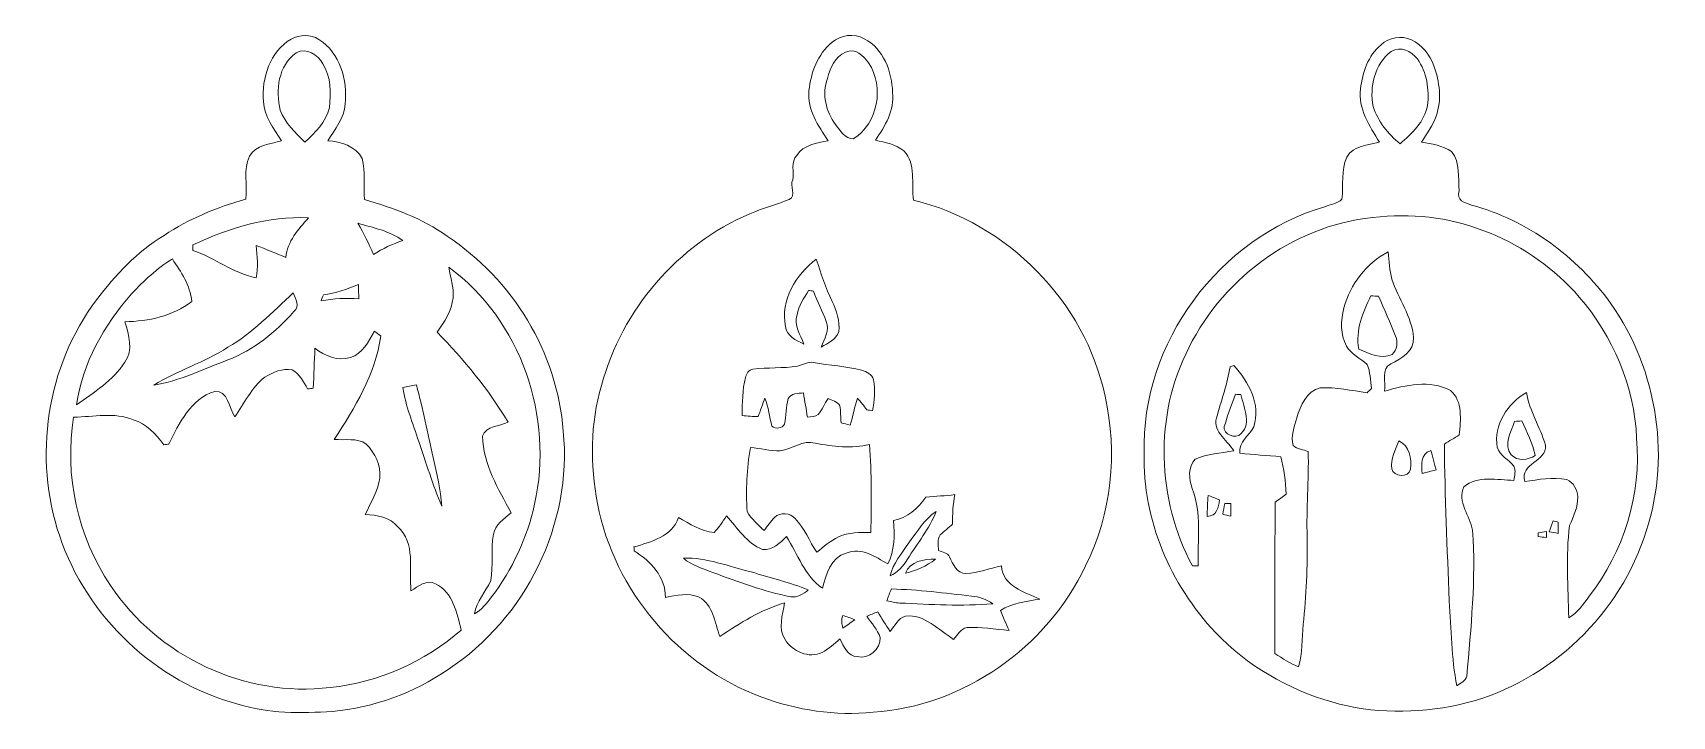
# Model space of a CAD drawing. Header units: centimetres. Extents: x -16.2 to 16.2, y -6.7 to 6.7.
import ezdxf

# ---------------------------------------------------------------- set-up
doc = ezdxf.new("R2010")
doc.units = ezdxf.units.CM
doc.header["$MEASUREMENT"] = 0
doc.layers.add('Layer 1', color=7, linetype='Continuous')

msp = doc.modelspace()

# ---------------------------------------------------------------- linework, layer by layer
at = {"layer": 'Layer 1', "color": 253, "lineweight": 9}
for points, knots in [([(-11.08439, 6.62045), (-10.91576, 6.70159), (-10.69774, 6.72134), (-10.53652, 6.61304), (-10.53652, 6.61304), (-10.11284, 6.35269), (-9.97032, 5.80518), (-10.01512, 5.33634), (-10.01512, 5.33634), (-10.03805, 5.06117), (-10.21973, 4.84033), (-10.35767, 4.61173), (-10.35767, 4.61173), (-10.10014, 4.59762), (-9.80486, 4.50696), (-9.68174, 4.25896), (-9.68174, 4.25896), (-9.61754, 3.9979), (-9.6514, 3.72132), (-9.63412, 3.45427), (-9.63412, 3.45427), (-9.06509, 3.27823), (-8.48971, 3.0835), (-8.00358, 2.72825), (-8.00358, 2.72825), (-6.70818, 1.88088), (-5.82482, 0.42885), (-5.70911, -1.1202), (-5.70911, -1.1202), (-5.5232, -2.95147), (-6.45206, -4.82331), (-7.98488, -5.82661), (-7.98488, -5.82661), (-8.65834, -6.28981), (-9.45103, -6.57802), (-10.26559, -6.65281), (-10.26559, -6.65281), (-10.88965, -6.69374), (-11.53171, -6.69903), (-12.13461, -6.50994), (-12.13461, -6.50994), (-13.76021, -6.07955), (-15.12228, -4.78415), (-15.65568, -3.19312), (-15.65568, -3.19312), (-16.18661, -1.64196), (-15.91497, 0.15897), (-14.92896, 1.47166), (-14.92896, 1.47166), (-14.55678, 1.96343), (-14.12392, 2.42204), (-13.59299, 2.74448), (-13.59299, 2.74448), (-13.10051, 3.07186), (-12.54947, 3.29905), (-11.9815, 3.45921), (-11.9815, 3.45921), (-11.94728, 3.73649), (-12.02877, 4.04447), (-11.90812, 4.30588), (-11.90812, 4.30588), (-11.78148, 4.52954), (-11.4989, 4.5433), (-11.27665, 4.61138), (-11.27665, 4.61138), (-11.42164, 4.85409), (-11.62202, 5.08834), (-11.62802, 5.38643), (-11.62802, 5.38643), (-11.67035, 5.84822), (-11.50278, 6.37492), (-11.08439, 6.62045), (-11.08439, 6.62045), (-11.08439, 6.62045), (-11.08439, 6.62045), (-11.08439, 6.62045)], [0, 0, 0, 0, 0.05, 0.05, 0.05, 0.05, 0.1, 0.1, 0.1, 0.1, 0.15, 0.15, 0.15, 0.15, 0.2, 0.2, 0.2, 0.2, 0.25, 0.25, 0.25, 0.25, 0.3, 0.3, 0.3, 0.3, 0.35, 0.35, 0.35, 0.35, 0.4, 0.4, 0.4, 0.4, 0.45, 0.45, 0.45, 0.45, 0.5, 0.5, 0.5, 0.5, 0.55, 0.55, 0.55, 0.55, 0.6, 0.6, 0.6, 0.6, 0.65, 0.65, 0.65, 0.65, 0.7, 0.7, 0.7, 0.7, 0.75, 0.75, 0.75, 0.75, 0.8, 0.8, 0.8, 0.8, 0.85, 0.85, 0.85, 0.85, 0.9, 0.9, 0.9, 0.9, 1, 1, 1, 1]), ([(-0.39945, 6.55589), (-0.22695, 6.69841), (0.03834, 6.74357), (0.2359, 6.62609), (0.2359, 6.62609), (0.62219, 6.43101), (0.78235, 5.97381), (0.79752, 5.566), (0.79752, 5.566), (0.83703, 5.21534), (0.64794, 4.8989), (0.45674, 4.62161), (0.45674, 4.62161), (0.65041, 4.58034), (0.86349, 4.5433), (1.01942, 4.41065), (1.01942, 4.41065), (1.26848, 4.15136), (1.16159, 3.76224), (1.20886, 3.44086), (1.20886, 3.44086), (3.05883, 2.99001), (4.60152, 1.4392), (4.99311, -0.43052), (4.99311, -0.43052), (5.24993, -1.54741), (5.1187, -2.75286), (4.60964, -3.7812), (4.60964, -3.7812), (3.84517, -5.3881), (2.19699, -6.55827), (0.41088, -6.66834), (0.41088, -6.66834), (-0.33207, -6.74842), (-1.08808, -6.63129), (-1.78622, -6.37165), (-1.78622, -6.37165), (-3.4277, -5.76875), (-4.70652, -4.27262), (-5.02896, -2.55177), (-5.02896, -2.55177), (-5.17854, -1.7813), (-5.17854, -0.97309), (-4.9524, -0.21744), (-4.9524, -0.21744), (-4.55306, 1.27587), (-3.4464, 2.56492), (-2.02294, 3.17064), (-2.02294, 3.17064), (-1.76859, 3.27929), (-1.50012, 3.35055), (-1.24436, 3.45568), (-1.24436, 3.45568), (-1.09549, 3.51107), (-1.23907, 3.73755), (-1.17592, 3.83845), (-1.17592, 3.83845), (-1.1484, 3.99755), (-1.21649, 4.19193), (-1.09619, 4.32422), (-1.09619, 4.32422), (-0.96108, 4.53518), (-0.69861, 4.56234), (-0.4753, 4.61314), (-0.4753, 4.61314), (-0.67568, 4.90771), (-0.88699, 5.22521), (-0.8556, 5.60163), (-0.8556, 5.60163), (-0.81785, 5.95546), (-0.68309, 6.32553), (-0.39945, 6.55589), (-0.39945, 6.55589), (-0.39945, 6.55589), (-0.39945, 6.55589), (-0.39945, 6.55589)], [0, 0, 0, 0, 0.05, 0.05, 0.05, 0.05, 0.1, 0.1, 0.1, 0.1, 0.15, 0.15, 0.15, 0.15, 0.2, 0.2, 0.2, 0.2, 0.25, 0.25, 0.25, 0.25, 0.3, 0.3, 0.3, 0.3, 0.35, 0.35, 0.35, 0.35, 0.4, 0.4, 0.4, 0.4, 0.45, 0.45, 0.45, 0.45, 0.5, 0.5, 0.5, 0.5, 0.55, 0.55, 0.55, 0.55, 0.6, 0.6, 0.6, 0.6, 0.65, 0.65, 0.65, 0.65, 0.7, 0.7, 0.7, 0.7, 0.75, 0.75, 0.75, 0.75, 0.8, 0.8, 0.8, 0.8, 0.85, 0.85, 0.85, 0.85, 0.9, 0.9, 0.9, 0.9, 1, 1, 1, 1]), ([(10.44493, 6.50721), (10.60368, 6.64903), (10.84886, 6.69665), (11.04501, 6.60669), (11.04501, 6.60669), (11.25385, 6.50333), (11.41049, 6.31212), (11.4888, 6.09411), (11.4888, 6.09411), (11.60134, 5.77908), (11.65038, 5.4203), (11.53184, 5.09927), (11.53184, 5.09927), (11.46975, 4.91054), (11.34522, 4.75249), (11.24398, 4.58422), (11.24398, 4.58422), (11.44929, 4.55529), (11.66166, 4.51648), (11.83664, 4.39724), (11.83664, 4.39724), (12.01973, 4.18099), (11.9587, 3.88466), (11.99081, 3.62572), (11.99081, 3.62572), (11.91531, 3.4331), (12.10828, 3.38618), (12.23211, 3.3435), (12.23211, 3.3435), (13.33736, 3.0447), (14.31067, 2.32714), (14.97989, 1.40463), (14.97989, 1.40463), (15.9144, 0.07713), (16.19627, -1.70793), (15.63394, -3.24004), (15.63394, -3.24004), (15.07479, -4.85964), (13.65063, -6.15681), (11.97211, -6.52475), (11.97211, -6.52475), (11.15155, -6.69374), (10.2823, -6.70961), (9.4748, -6.46514), (9.4748, -6.46514), (8.60555, -6.22348), (7.80051, -5.74688), (7.17468, -5.09671), (7.17468, -5.09671), (6.28533, -4.15127), (5.73006, -2.8668), (5.76781, -1.5587), (5.76781, -1.5587), (5.69513, 0.61688), (7.25476, 2.70815), (9.33651, 3.31069), (9.33651, 3.31069), (9.44622, 3.35831), (9.58627, 3.36678), (9.67165, 3.46027), (9.67165, 3.46027), (9.70551, 3.73614), (9.65189, 4.0293), (9.76866, 4.29), (9.76866, 4.29), (9.89919, 4.51543), (10.18494, 4.53024), (10.41283, 4.58492), (10.41283, 4.58492), (10.21845, 4.90454), (9.98491, 5.2425), (10.04136, 5.63832), (10.04136, 5.63832), (10.07699, 5.95793), (10.18988, 6.29519), (10.44493, 6.50721), (10.44493, 6.50721), (10.44493, 6.50721), (10.44493, 6.50721), (10.44493, 6.50721)], [0, 0, 0, 0, 0.04761905, 0.04761905, 0.04761905, 0.04761905, 0.0952381, 0.0952381, 0.0952381, 0.0952381, 0.14285714, 0.14285714, 0.14285714, 0.14285714, 0.19047619, 0.19047619, 0.19047619, 0.19047619, 0.23809524, 0.23809524, 0.23809524, 0.23809524, 0.28571429, 0.28571429, 0.28571429, 0.28571429, 0.33333333, 0.33333333, 0.33333333, 0.33333333, 0.38095238, 0.38095238, 0.38095238, 0.38095238, 0.42857143, 0.42857143, 0.42857143, 0.42857143, 0.47619048, 0.47619048, 0.47619048, 0.47619048, 0.52380952, 0.52380952, 0.52380952, 0.52380952, 0.57142857, 0.57142857, 0.57142857, 0.57142857, 0.61904762, 0.61904762, 0.61904762, 0.61904762, 0.66666667, 0.66666667, 0.66666667, 0.66666667, 0.71428571, 0.71428571, 0.71428571, 0.71428571, 0.76190476, 0.76190476, 0.76190476, 0.76190476, 0.80952381, 0.80952381, 0.80952381, 0.80952381, 0.85714286, 0.85714286, 0.85714286, 0.85714286, 0.9047619, 0.9047619, 0.9047619, 0.9047619, 1, 1, 1, 1]), ([(10.64602, 6.37562), (10.31793, 6.12868), (10.2114, 5.6743), (10.29112, 5.28624), (10.29112, 5.28624), (10.38461, 4.9945), (10.58252, 4.74367), (10.81958, 4.55317), (10.81958, 4.55317), (11.05771, 4.75143), (11.30395, 4.99168), (11.36251, 5.30741), (11.36251, 5.30741), (11.40061, 5.6235), (11.35087, 5.9657), (11.16354, 6.22993), (11.16354, 6.22993), (11.04148, 6.37739), (10.83123, 6.49169), (10.64602, 6.37562), (10.64602, 6.37562), (10.64602, 6.37562), (10.64602, 6.37562), (10.64602, 6.37562)], [0, 0, 0, 0, 0.14285714, 0.14285714, 0.14285714, 0.14285714, 0.28571429, 0.28571429, 0.28571429, 0.28571429, 0.42857143, 0.42857143, 0.42857143, 0.42857143, 0.57142857, 0.57142857, 0.57142857, 0.57142857, 0.71428571, 0.71428571, 0.71428571, 0.71428571, 1, 1, 1, 1]), ([(-10.9842, 6.34528), (-11.33768, 6.10222), (-11.39483, 5.6041), (-11.29958, 5.21675), (-11.29958, 5.21675), (-11.20222, 4.96522), (-11.00184, 4.77225), (-10.8131, 4.58633), (-10.8131, 4.58633), (-10.60249, 4.76943), (-10.40388, 4.98603), (-10.32627, 5.2612), (-10.32627, 5.2612), (-10.29664, 5.5533), (-10.2917, 5.87433), (-10.4575, 6.13009), (-10.4575, 6.13009), (-10.55628, 6.31177), (-10.775, 6.46488), (-10.9842, 6.34528), (-10.9842, 6.34528), (-10.9842, 6.34528), (-10.9842, 6.34528), (-10.9842, 6.34528)], [0, 0, 0, 0, 0.14285714, 0.14285714, 0.14285714, 0.14285714, 0.28571429, 0.28571429, 0.28571429, 0.28571429, 0.42857143, 0.42857143, 0.42857143, 0.42857143, 0.57142857, 0.57142857, 0.57142857, 0.57142857, 0.71428571, 0.71428571, 0.71428571, 0.71428571, 1, 1, 1, 1]), ([(-0.13452, 6.36116), (-0.33878, 6.26908), (-0.4365, 6.04436), (-0.49188, 5.84116), (-0.49188, 5.84116), (-0.59807, 5.53531), (-0.5254, 5.18676), (-0.32784, 4.93347), (-0.32784, 4.93347), (-0.24388, 4.81493), (-0.14157, 4.65654), (0.02035, 4.64878), (0.02035, 4.64878), (0.51107, 4.95816), (0.63807, 5.67218), (0.32303, 6.14808), (0.32303, 6.14808), (0.21896, 6.28919), (0.06268, 6.45359), (-0.13452, 6.36116), (-0.13452, 6.36116), (-0.13452, 6.36116), (-0.13452, 6.36116), (-0.13452, 6.36116)], [0, 0, 0, 0, 0.14285714, 0.14285714, 0.14285714, 0.14285714, 0.28571429, 0.28571429, 0.28571429, 0.28571429, 0.42857143, 0.42857143, 0.42857143, 0.42857143, 0.57142857, 0.57142857, 0.57142857, 0.57142857, 0.71428571, 0.71428571, 0.71428571, 0.71428571, 1, 1, 1, 1]), ([(10.42871, 3.1089), (8.82427, 3.00413), (7.35707, 1.95532), (6.64869, 0.52621), (6.64869, 0.52621), (5.95972, -0.80799), (6.01122, -2.46746), (6.72136, -3.78297), (6.72136, -3.78297), (6.74923, -3.78261), (6.80497, -3.78156), (6.83284, -3.7812), (6.83284, -3.7812), (6.81697, -3.2725), (6.90763, -2.73945), (6.71255, -2.25509), (6.71255, -2.25509), (6.64975, -2.07164), (6.62611, -1.82681), (6.77111, -1.67547), (6.77111, -1.67547), (7.00994, -1.56576), (7.27946, -1.55835), (7.53522, -1.50826), (7.53522, -1.50826), (7.3987, -1.28883), (7.07696, -1.10468), (7.21173, -0.80094), (7.21173, -0.80094), (7.29675, -0.4852), (7.41246, -0.17687), (7.46326, 0.14768), (7.46326, 0.14768), (7.48195, 0.15509), (7.51935, 0.16991), (7.53805, 0.17732), (7.53805, 0.17732), (7.83085, -0.149), (8.07603, -0.58433), (7.93069, -1.03694), (7.93069, -1.03694), (7.83791, -1.21192), (7.63224, -1.3361), (7.65411, -1.55588), (7.65411, -1.55588), (7.92434, -1.58446), (8.19492, -1.60068), (8.46585, -1.62467), (8.46585, -1.62467), (8.52512, -1.86632), (8.56075, -2.11362), (8.57133, -2.36198), (8.57133, -2.36198), (8.49901, -2.41525), (8.42705, -2.46816), (8.35473, -2.52037), (8.35473, -2.52037), (8.34414, -3.51732), (8.35085, -4.51427), (8.34943, -5.51158), (8.34943, -5.51158), (8.49901, -5.61071), (8.65353, -5.70314), (8.81757, -5.77687), (8.81757, -5.77687), (8.89201, -5.50452), (8.88001, -5.21877), (8.90929, -4.94043), (8.90929, -4.94043), (8.96397, -4.36752), (8.99713, -3.79249), (8.98443, -3.21676), (8.98443, -3.21676), (8.96997, -2.65126), (9.01795, -2.08681), (9.00736, -1.52166), (9.00736, -1.52166), (8.90682, -1.48532), (8.79146, -1.47897), (8.71068, -1.40666), (8.71068, -1.40666), (8.64506, -1.22533), (8.74102, -1.0313), (8.77982, -0.85526), (8.77982, -0.85526), (8.85532, -0.61926), (8.96856, -0.32151), (9.24267, -0.26754), (9.24267, -0.26754), (9.55593, -0.24108), (9.8625, -0.32433), (10.17118, -0.36173), (10.17118, -0.36173), (10.19975, -0.33351), (10.22868, -0.30528), (10.25796, -0.27741), (10.25796, -0.27741), (10.23045, -0.12007), (10.23186, 0.04785), (10.174, 0.19601), (10.174, 0.19601), (10.03889, 0.31808), (9.85368, 0.39251), (9.7616, 0.55832), (9.7616, 0.55832), (9.63919, 0.78727), (9.64836, 1.06596), (9.70939, 1.31185), (9.70939, 1.31185), (9.83851, 1.77787), (10.15283, 2.19309), (10.58569, 2.4171), (10.58569, 2.4171), (10.60933, 2.23789), (10.61109, 2.05304), (10.66013, 1.877), (10.66013, 1.877), (10.78607, 1.48965), (11.05065, 1.1471), (11.08699, 0.73118), (11.08699, 0.73118), (11.10675, 0.4479), (10.84745, 0.31243), (10.63685, 0.20801), (10.63685, 0.20801), (10.43365, 0.11558), (10.54583, -0.16029), (10.51514, -0.33209), (10.51514, -0.33209), (10.93141, -0.20968), (11.40943, -0.1042), (11.81442, -0.31657), (11.81442, -0.31657), (12.06665, -0.52647), (12.0148, -0.90747), (11.99045, -1.19605), (11.99045, -1.19605), (11.89168, -1.25496), (11.7936, -1.31529), (11.69694, -1.37737), (11.69694, -1.37737), (11.70223, -2.4089), (11.75339, -3.44007), (11.79219, -4.47088), (11.79219, -4.47088), (11.82994, -5.0318), (11.83629, -5.59801), (11.94212, -6.15187), (11.94212, -6.15187), (12.01409, -6.09648), (12.11534, -6.05415), (12.14038, -5.95784), (12.14038, -5.95784), (12.2187, -5.0004), (12.32312, -4.03944), (12.25151, -3.07776), (12.25151, -3.07776), (12.20388, -2.79731), (11.94142, -2.51085), (12.08147, -2.22157), (12.08147, -2.22157), (12.34676, -1.98768), (12.74716, -2.08575), (13.06925, -2.09351), (13.06925, -2.09351), (13.07983, -2.00179), (13.11546, -1.9016), (13.0689, -1.81447), (13.0689, -1.81447), (12.97118, -1.67865), (12.78703, -1.60844), (12.73834, -1.43841), (12.73834, -1.43841), (12.66779, -0.99214), (12.94542, -0.57304), (13.32043, -0.35538), (13.32043, -0.35538), (13.37228, -0.7265), (13.59171, -1.04047), (13.6912, -1.39537), (13.6912, -1.39537), (13.72541, -1.72768), (13.18249, -1.74497), (13.28233, -2.1168), (13.28233, -2.1168), (13.55679, -2.07764), (13.83478, -2.01802), (14.11206, -2.07658), (14.11206, -2.07658), (14.24858, -2.12879), (14.31949, -2.27766), (14.32972, -2.4163), (14.32972, -2.4163), (14.33643, -2.6188), (14.24858, -2.80542), (14.16674, -2.98498), (14.16674, -2.98498), (14.09442, -3.58894), (14.13852, -4.20171), (14.15369, -4.8092), (14.15369, -4.8092), (14.32443, -4.70442), (14.4405, -4.53791), (14.55797, -4.38057), (14.55797, -4.38057), (15.23601, -3.50004), (15.59549, -2.36868), (15.49318, -1.25708), (15.49318, -1.25708), (15.45261, -0.23402), (15.02434, 0.75235), (14.36147, 1.52422), (14.36147, 1.52422), (13.40156, 2.63865), (11.89908, 3.26659), (10.42871, 3.1089), (10.42871, 3.1089), (10.42871, 3.1089), (10.42871, 3.1089), (10.42871, 3.1089)], [0, 0, 0, 0, 0.01785714, 0.01785714, 0.01785714, 0.01785714, 0.03571429, 0.03571429, 0.03571429, 0.03571429, 0.05357143, 0.05357143, 0.05357143, 0.05357143, 0.07142857, 0.07142857, 0.07142857, 0.07142857, 0.08928571, 0.08928571, 0.08928571, 0.08928571, 0.10714286, 0.10714286, 0.10714286, 0.10714286, 0.125, 0.125, 0.125, 0.125, 0.14285714, 0.14285714, 0.14285714, 0.14285714, 0.16071429, 0.16071429, 0.16071429, 0.16071429, 0.17857143, 0.17857143, 0.17857143, 0.17857143, 0.19642857, 0.19642857, 0.19642857, 0.19642857, 0.21428571, 0.21428571, 0.21428571, 0.21428571, 0.23214286, 0.23214286, 0.23214286, 0.23214286, 0.25, 0.25, 0.25, 0.25, 0.26785714, 0.26785714, 0.26785714, 0.26785714, 0.28571429, 0.28571429, 0.28571429, 0.28571429, 0.30357143, 0.30357143, 0.30357143, 0.30357143, 0.32142857, 0.32142857, 0.32142857, 0.32142857, 0.33928571, 0.33928571, 0.33928571, 0.33928571, 0.35714286, 0.35714286, 0.35714286, 0.35714286, 0.375, 0.375, 0.375, 0.375, 0.39285714, 0.39285714, 0.39285714, 0.39285714, 0.41071429, 0.41071429, 0.41071429, 0.41071429, 0.42857143, 0.42857143, 0.42857143, 0.42857143, 0.44642857, 0.44642857, 0.44642857, 0.44642857, 0.46428571, 0.46428571, 0.46428571, 0.46428571, 0.48214286, 0.48214286, 0.48214286, 0.48214286, 0.5, 0.5, 0.5, 0.5, 0.51785714, 0.51785714, 0.51785714, 0.51785714, 0.53571429, 0.53571429, 0.53571429, 0.53571429, 0.55357143, 0.55357143, 0.55357143, 0.55357143, 0.57142857, 0.57142857, 0.57142857, 0.57142857, 0.58928571, 0.58928571, 0.58928571, 0.58928571, 0.60714286, 0.60714286, 0.60714286, 0.60714286, 0.625, 0.625, 0.625, 0.625, 0.64285714, 0.64285714, 0.64285714, 0.64285714, 0.66071429, 0.66071429, 0.66071429, 0.66071429, 0.67857143, 0.67857143, 0.67857143, 0.67857143, 0.69642857, 0.69642857, 0.69642857, 0.69642857, 0.71428571, 0.71428571, 0.71428571, 0.71428571, 0.73214286, 0.73214286, 0.73214286, 0.73214286, 0.75, 0.75, 0.75, 0.75, 0.76785714, 0.76785714, 0.76785714, 0.76785714, 0.78571429, 0.78571429, 0.78571429, 0.78571429, 0.80357143, 0.80357143, 0.80357143, 0.80357143, 0.82142857, 0.82142857, 0.82142857, 0.82142857, 0.83928571, 0.83928571, 0.83928571, 0.83928571, 0.85714286, 0.85714286, 0.85714286, 0.85714286, 0.875, 0.875, 0.875, 0.875, 0.89285714, 0.89285714, 0.89285714, 0.89285714, 0.91071429, 0.91071429, 0.91071429, 0.91071429, 0.92857143, 0.92857143, 0.92857143, 0.92857143, 0.94642857, 0.94642857, 0.94642857, 0.94642857, 0.96428571, 0.96428571, 0.96428571, 0.96428571, 1, 1, 1, 1]), ([(-13.02467, 2.5561), (-13.02431, 2.51941), (-13.02396, 2.48272), (-13.02361, 2.44603), (-13.02361, 2.44603), (-12.5904, 2.30598), (-12.2288, 1.99871), (-11.7776, 1.90452), (-11.7776, 1.90452), (-11.72256, 2.11583), (-11.75819, 2.33173), (-11.77548, 2.54516), (-11.77548, 2.54516), (-11.57616, 2.47461), (-11.38495, 2.38359), (-11.18669, 2.30951), (-11.18669, 2.30951), (-11.16165, 2.62701), (-10.93869, 2.86196), (-10.74184, 3.0895), (-10.74184, 3.0895), (-11.53982, 3.13077), (-12.3117, 2.89159), (-13.02467, 2.5561), (-13.02467, 2.5561), (-13.02467, 2.5561), (-13.02467, 2.5561), (-13.02467, 2.5561)], [0, 0, 0, 0, 0.125, 0.125, 0.125, 0.125, 0.25, 0.25, 0.25, 0.25, 0.375, 0.375, 0.375, 0.375, 0.5, 0.5, 0.5, 0.5, 0.625, 0.625, 0.625, 0.625, 0.75, 0.75, 0.75, 0.75, 1, 1, 1, 1]), ([(-9.76747, 2.98261), (-9.64611, 2.7854), (-9.54839, 2.57585), (-9.45526, 2.36383), (-9.45526, 2.36383), (-9.27993, 2.48942), (-9.08096, 2.57162), (-8.87741, 2.64006), (-8.87741, 2.64006), (-9.13741, 2.83232), (-9.46302, 2.89618), (-9.76747, 2.98261), (-9.76747, 2.98261), (-9.76747, 2.98261), (-9.76747, 2.98261), (-9.76747, 2.98261)], [0, 0, 0, 0, 0.2, 0.2, 0.2, 0.2, 0.4, 0.4, 0.4, 0.4, 0.6, 0.6, 0.6, 0.6, 1, 1, 1, 1]), ([(-14.2354, 1.58808), (-14.78044, 0.97213), (-15.20307, 0.22177), (-15.32372, -0.60056), (-15.32372, -0.60056), (-14.97905, -0.35714), (-14.60229, -0.12043), (-14.36734, 0.23905), (-14.36734, 0.23905), (-14.19765, 0.47718), (-14.2862, 0.78339), (-14.36769, 1.03845), (-14.36769, 1.03845), (-13.90097, 1.04833), (-13.42119, 1.14746), (-13.04513, 1.44132), (-13.04513, 1.44132), (-13.07758, 1.75706), (-13.2582, 2.0234), (-13.42965, 2.27881), (-13.42965, 2.27881), (-13.73199, 2.09255), (-13.99445, 1.84772), (-14.2354, 1.58808), (-14.2354, 1.58808), (-14.2354, 1.58808), (-14.2354, 1.58808), (-14.2354, 1.58808)], [0, 0, 0, 0, 0.125, 0.125, 0.125, 0.125, 0.25, 0.25, 0.25, 0.25, 0.375, 0.375, 0.375, 0.375, 0.5, 0.5, 0.5, 0.5, 0.625, 0.625, 0.625, 0.625, 0.75, 0.75, 0.75, 0.75, 1, 1, 1, 1]), ([(-1.31774, 0.94531), (-1.3001, 0.7527), (-1.10713, 0.67438), (-0.95755, 0.59959), (-0.95755, 0.59959), (-1.02564, 0.78586), (-1.15546, 0.96719), (-1.08914, 1.1778), (-1.08914, 1.1778), (-1.06762, 1.35736), (-0.9512, 1.50447), (-0.86336, 1.65687), (-0.86336, 1.65687), (-0.83937, 1.65334), (-0.79174, 1.64628), (-0.76811, 1.64311), (-0.76811, 1.64311), (-0.6905, 1.44026), (-0.59207, 1.24659), (-0.5127, 1.04445), (-0.5127, 1.04445), (-0.43826, 0.8737), (-0.55962, 0.69908), (-0.61218, 0.53962), (-0.61218, 0.53962), (-0.47777, 0.613), (-0.31514, 0.68743), (-0.26434, 0.84477), (-0.26434, 0.84477), (-0.23788, 1.05185), (-0.31126, 1.25576), (-0.39663, 1.44061), (-0.39663, 1.44061), (-0.52293, 1.70978), (-0.62135, 1.9906), (-0.7099, 2.27352), (-0.7099, 2.27352), (-1.1103, 1.97119), (-1.43168, 1.46284), (-1.31774, 0.94531), (-1.31774, 0.94531), (-1.31774, 0.94531), (-1.31774, 0.94531), (-1.31774, 0.94531)], [0, 0, 0, 0, 0.08333333, 0.08333333, 0.08333333, 0.08333333, 0.16666667, 0.16666667, 0.16666667, 0.16666667, 0.25, 0.25, 0.25, 0.25, 0.33333333, 0.33333333, 0.33333333, 0.33333333, 0.41666667, 0.41666667, 0.41666667, 0.41666667, 0.5, 0.5, 0.5, 0.5, 0.58333333, 0.58333333, 0.58333333, 0.58333333, 0.66666667, 0.66666667, 0.66666667, 0.66666667, 0.75, 0.75, 0.75, 0.75, 0.83333333, 0.83333333, 0.83333333, 0.83333333, 1, 1, 1, 1]), ([(-7.97077, 2.11407), (-7.93726, 1.91475), (-7.86353, 1.72037), (-7.8854, 1.51399), (-7.8854, 1.51399), (-7.91045, 1.25717), (-8.05403, 1.03774), (-8.19902, 0.83278), (-8.19902, 0.83278), (-7.67514, 0.2888), (-7.18161, -0.29188), (-6.79884, -0.94522), (-6.79884, -0.94522), (-6.96712, -1.02918), (-7.23382, -1.01472), (-7.30261, -1.21898), (-7.30261, -1.21898), (-7.2945, -1.77425), (-6.98829, -2.25826), (-6.73922, -2.73663), (-6.73922, -2.73663), (-6.88139, -2.85022), (-7.04967, -2.96911), (-7.08953, -3.15714), (-7.08953, -3.15714), (-7.14598, -3.45876), (-7.08565, -3.76921), (-7.13892, -4.07048), (-7.13892, -4.07048), (-7.2444, -4.29097), (-7.42432, -4.47935), (-7.46277, -4.72982), (-7.46277, -4.72982), (-7.32307, -4.64798), (-7.22182, -4.51886), (-7.12305, -4.39433), (-7.12305, -4.39433), (-6.71665, -3.85141), (-6.41784, -3.22452), (-6.27356, -2.56094), (-6.27356, -2.56094), (-5.89291, -0.85315), (-6.53849, 1.07655), (-7.97077, 2.11407), (-7.97077, 2.11407), (-7.97077, 2.11407), (-7.97077, 2.11407), (-7.97077, 2.11407)], [0, 0, 0, 0, 0.07692308, 0.07692308, 0.07692308, 0.07692308, 0.15384615, 0.15384615, 0.15384615, 0.15384615, 0.23076923, 0.23076923, 0.23076923, 0.23076923, 0.30769231, 0.30769231, 0.30769231, 0.30769231, 0.38461538, 0.38461538, 0.38461538, 0.38461538, 0.46153846, 0.46153846, 0.46153846, 0.46153846, 0.53846154, 0.53846154, 0.53846154, 0.53846154, 0.61538462, 0.61538462, 0.61538462, 0.61538462, 0.69230769, 0.69230769, 0.69230769, 0.69230769, 0.76923077, 0.76923077, 0.76923077, 0.76923077, 0.84615385, 0.84615385, 0.84615385, 0.84615385, 1, 1, 1, 1]), ([(-10.44692, 1.57255), (-10.46244, 1.53198), (-10.47796, 1.49106), (-10.49313, 1.45014), (-10.49313, 1.45014), (-10.2476, 1.50623), (-9.99677, 1.49882), (-9.74701, 1.49353), (-9.74701, 1.49353), (-9.74877, 1.56338), (-9.7523, 1.70308), (-9.75371, 1.77328), (-9.75371, 1.77328), (-9.97772, 1.68333), (-10.20597, 1.60254), (-10.44692, 1.57255), (-10.44692, 1.57255), (-10.44692, 1.57255), (-10.44692, 1.57255), (-10.44692, 1.57255)], [0, 0, 0, 0, 0.16666667, 0.16666667, 0.16666667, 0.16666667, 0.33333333, 0.33333333, 0.33333333, 0.33333333, 0.5, 0.5, 0.5, 0.5, 0.66666667, 0.66666667, 0.66666667, 0.66666667, 1, 1, 1, 1]), ([(-12.33534, 0.53433), (-12.79536, 0.23376), (-13.32841, 0.07642), (-13.79549, -0.21003), (-13.79549, -0.21003), (-13.28396, -0.13348), (-12.81476, 0.10641), (-12.33322, 0.28421), (-12.33322, 0.28421), (-11.82557, 0.48353), (-11.38531, 0.83066), (-11.03112, 1.24165), (-11.03112, 1.24165), (-10.90094, 1.34078), (-10.99972, 1.49106), (-11.04064, 1.60713), (-11.04064, 1.60713), (-11.45727, 1.23283), (-11.84251, 0.81302), (-12.33534, 0.53433), (-12.33534, 0.53433), (-12.33534, 0.53433), (-12.33534, 0.53433), (-12.33534, 0.53433)], [0, 0, 0, 0, 0.14285714, 0.14285714, 0.14285714, 0.14285714, 0.28571429, 0.28571429, 0.28571429, 0.28571429, 0.42857143, 0.42857143, 0.42857143, 0.42857143, 0.57142857, 0.57142857, 0.57142857, 0.57142857, 0.71428571, 0.71428571, 0.71428571, 0.71428571, 1, 1, 1, 1]), ([(10.24526, 1.54998), (10.08792, 1.22295), (9.93446, 0.87158), (10.00537, 0.49976), (10.00537, 0.49976), (10.20575, 0.41509), (10.44564, 0.28915), (10.66542, 0.39357), (10.66542, 0.39357), (10.77055, 0.47965), (10.77901, 0.63593), (10.7321, 0.75517), (10.7321, 0.75517), (10.63543, 1.02434), (10.50208, 1.27834), (10.39731, 1.54433), (10.39731, 1.54433), (10.34651, 1.54645), (10.29571, 1.54821), (10.24526, 1.54998), (10.24526, 1.54998), (10.24526, 1.54998), (10.24526, 1.54998), (10.24526, 1.54998)], [0, 0, 0, 0, 0.14285714, 0.14285714, 0.14285714, 0.14285714, 0.28571429, 0.28571429, 0.28571429, 0.28571429, 0.42857143, 0.42857143, 0.42857143, 0.42857143, 0.57142857, 0.57142857, 0.57142857, 0.57142857, 0.71428571, 0.71428571, 0.71428571, 0.71428571, 1, 1, 1, 1]), ([(-9.91281, 0.3336), (-10.16964, 0.25105), (-10.41623, 0.36323), (-10.61308, 0.51634), (-10.61308, 0.51634), (-10.62613, 0.25281), (-10.63424, -0.01107), (-10.64553, -0.27494), (-10.64553, -0.27494), (-10.68293, -0.27847), (-10.71997, -0.28235), (-10.75736, -0.28623), (-10.75736, -0.28623), (-10.83921, -0.14759), (-10.9147, 0.01222), (-11.06357, 0.08948), (-11.06357, 0.08948), (-11.25478, 0.12793), (-11.44634, 0.0415), (-11.60579, -0.05446), (-11.60579, -0.05446), (-11.86509, -0.2633), (-12.00867, -0.57234), (-12.1967, -0.84045), (-12.1967, -0.84045), (-12.31064, -0.66829), (-12.33005, -0.31163), (-12.59357, -0.33527), (-12.59357, -0.33527), (-13.06524, -0.4852), (-13.29807, -0.96251), (-13.49915, -1.37455), (-13.49915, -1.37455), (-13.52314, -1.37808), (-13.57182, -1.38478), (-13.59617, -1.38831), (-13.59617, -1.38831), (-13.75421, -1.18017), (-13.94295, -0.9738), (-14.20189, -0.8976), (-14.20189, -0.8976), (-14.57477, -0.74061), (-14.98893, -0.84151), (-15.37946, -0.84292), (-15.37946, -0.84292), (-15.56643, -1.98874), (-15.30643, -3.20759), (-14.64956, -4.16785), (-14.64956, -4.16785), (-13.72528, -5.56908), (-11.98362, -6.38929), (-10.31392, -6.1808), (-10.31392, -6.1808), (-9.35966, -6.08802), (-8.44843, -5.6735), (-7.72453, -5.04944), (-7.72453, -5.04944), (-7.80955, -4.7143), (-7.88434, -4.29873), (-8.23289, -4.13398), (-8.23289, -4.13398), (-8.40822, -4.04473), (-8.57579, -4.18372), (-8.71654, -4.27368), (-8.71654, -4.27368), (-8.75817, -3.84752), (-8.61953, -3.33212), (-8.97689, -3.00968), (-8.97689, -3.00968), (-9.13247, -2.8153), (-9.38717, -2.78002), (-9.61824, -2.76556), (-9.61824, -2.76556), (-9.50924, -2.53272), (-9.36918, -2.30765), (-9.3332, -2.04801), (-9.3332, -2.04801), (-9.30321, -1.79259), (-9.43127, -1.55553), (-9.59884, -1.37491), (-9.59884, -1.37491), (-9.78158, -1.24649), (-10.02429, -1.30505), (-10.23137, -1.28424), (-10.23137, -1.28424), (-9.82568, -0.6563), (-9.41645, 0.00093), (-9.31485, 0.7587), (-9.31485, 0.7587), (-9.35507, 0.78939), (-9.39529, 0.82008), (-9.4355, 0.85042), (-9.4355, 0.85042), (-9.56109, 0.6511), (-9.66799, 0.40662), (-9.91281, 0.3336), (-9.91281, 0.3336), (-9.91281, 0.3336), (-9.91281, 0.3336), (-9.91281, 0.3336)], [0, 0, 0, 0, 0.03846154, 0.03846154, 0.03846154, 0.03846154, 0.07692308, 0.07692308, 0.07692308, 0.07692308, 0.11538462, 0.11538462, 0.11538462, 0.11538462, 0.15384615, 0.15384615, 0.15384615, 0.15384615, 0.19230769, 0.19230769, 0.19230769, 0.19230769, 0.23076923, 0.23076923, 0.23076923, 0.23076923, 0.26923077, 0.26923077, 0.26923077, 0.26923077, 0.30769231, 0.30769231, 0.30769231, 0.30769231, 0.34615385, 0.34615385, 0.34615385, 0.34615385, 0.38461538, 0.38461538, 0.38461538, 0.38461538, 0.42307692, 0.42307692, 0.42307692, 0.42307692, 0.46153846, 0.46153846, 0.46153846, 0.46153846, 0.5, 0.5, 0.5, 0.5, 0.53846154, 0.53846154, 0.53846154, 0.53846154, 0.57692308, 0.57692308, 0.57692308, 0.57692308, 0.61538462, 0.61538462, 0.61538462, 0.61538462, 0.65384615, 0.65384615, 0.65384615, 0.65384615, 0.69230769, 0.69230769, 0.69230769, 0.69230769, 0.73076923, 0.73076923, 0.73076923, 0.73076923, 0.76923077, 0.76923077, 0.76923077, 0.76923077, 0.80769231, 0.80769231, 0.80769231, 0.80769231, 0.84615385, 0.84615385, 0.84615385, 0.84615385, 0.88461538, 0.88461538, 0.88461538, 0.88461538, 0.92307692, 0.92307692, 0.92307692, 0.92307692, 1, 1, 1, 1]), ([(-1.0789, 0.16285), (-1.37206, 0.11734), (-1.66945, 0.13534), (-1.96367, 0.10429), (-1.96367, 0.10429), (-2.04587, 0.093), (-2.08855, 0.00975), (-2.10831, -0.06222), (-2.10831, -0.06222), (-2.17569, -0.30599), (-2.16793, -0.56034), (-2.17604, -0.81081), (-2.17604, -0.81081), (-2.07021, -0.82563), (-1.96367, -0.83269), (-1.85678, -0.83198), (-1.85678, -0.83198), (-1.82468, -0.74167), (-1.76118, -0.56105), (-1.72943, -0.47074), (-1.72943, -0.47074), (-1.65005, -0.64607), (-1.63841, -0.8408), (-1.5869, -1.02424), (-1.5869, -1.02424), (-1.51247, -1.07681), (-1.37841, -1.07646), (-1.34067, -0.98085), (-1.34067, -0.98085), (-1.3001, -0.81575), (-1.31809, -0.63972), (-1.26376, -0.47814), (-1.26376, -0.47814), (-1.21225, -0.36526), (-1.06832, -0.38007), (-0.96531, -0.36737), (-0.96531, -0.36737), (-0.93568, -0.52683), (-0.91063, -0.68699), (-0.88417, -0.84715), (-0.88417, -0.84715), (-0.81397, -0.8341), (-0.73071, -0.84221), (-0.67356, -0.79353), (-0.67356, -0.79353), (-0.59489, -0.69616), (-0.54374, -0.57974), (-0.47883, -0.47391), (-0.47883, -0.47391), (-0.39769, -0.51448), (-0.29715, -0.53882), (-0.24388, -0.61855), (-0.24388, -0.61855), (-0.2273, -0.72932), (-0.23047, -0.84327), (-0.22201, -0.95545), (-0.22201, -0.95545), (-0.16133, -0.97168), (-0.1003, -0.98756), (-0.03892, -1.00343), (-0.03892, -1.00343), (0.00906, -0.82528), (0.04575, -0.6443), (0.10078, -0.46862), (0.10078, -0.46862), (0.16746, -0.54094), (0.22814, -0.61855), (0.28564, -0.69898), (0.28564, -0.69898), (0.31386, -0.70427), (0.36995, -0.71486), (0.39782, -0.72015), (0.39782, -0.72015), (0.44192, -0.52118), (0.45991, -0.30987), (0.41687, -0.10984), (0.41687, -0.10984), (0.39465, -0.00048), (0.28352, 0.0542), (0.1858, 0.0803), (0.1858, 0.0803), (-0.12464, 0.16285), (-0.44779, 0.17873), (-0.76317, 0.2327), (-0.76317, 0.2327), (-0.8757, 0.25881), (-0.97272, 0.18296), (-1.0789, 0.16285), (-1.0789, 0.16285), (-1.0789, 0.16285), (-1.0789, 0.16285), (-1.0789, 0.16285)], [0, 0, 0, 0, 0.04166667, 0.04166667, 0.04166667, 0.04166667, 0.08333333, 0.08333333, 0.08333333, 0.08333333, 0.125, 0.125, 0.125, 0.125, 0.16666667, 0.16666667, 0.16666667, 0.16666667, 0.20833333, 0.20833333, 0.20833333, 0.20833333, 0.25, 0.25, 0.25, 0.25, 0.29166667, 0.29166667, 0.29166667, 0.29166667, 0.33333333, 0.33333333, 0.33333333, 0.33333333, 0.375, 0.375, 0.375, 0.375, 0.41666667, 0.41666667, 0.41666667, 0.41666667, 0.45833333, 0.45833333, 0.45833333, 0.45833333, 0.5, 0.5, 0.5, 0.5, 0.54166667, 0.54166667, 0.54166667, 0.54166667, 0.58333333, 0.58333333, 0.58333333, 0.58333333, 0.625, 0.625, 0.625, 0.625, 0.66666667, 0.66666667, 0.66666667, 0.66666667, 0.70833333, 0.70833333, 0.70833333, 0.70833333, 0.75, 0.75, 0.75, 0.75, 0.79166667, 0.79166667, 0.79166667, 0.79166667, 0.83333333, 0.83333333, 0.83333333, 0.83333333, 0.875, 0.875, 0.875, 0.875, 0.91666667, 0.91666667, 0.91666667, 0.91666667, 1, 1, 1, 1]), ([(-8.87741, -0.25977), (-8.82167, -0.62702), (-8.67597, -0.97097), (-8.56344, -1.32269), (-8.56344, -1.32269), (-8.41351, -1.74956), (-8.28615, -2.18559), (-8.11012, -2.60292), (-8.11012, -2.60292), (-8.12282, -2.27625), (-8.2096, -1.95981), (-8.27945, -1.64266), (-8.27945, -1.64266), (-8.39234, -1.16536), (-8.4756, -0.68134), (-8.61036, -0.20968), (-8.61036, -0.20968), (-8.69961, -0.2245), (-8.78851, -0.24178), (-8.87741, -0.25977)], [0, 0, 0, 0, 0.16666667, 0.16666667, 0.16666667, 0.16666667, 0.33333333, 0.33333333, 0.33333333, 0.33333333, 0.5, 0.5, 0.5, 0.5, 0.66666667, 0.66666667, 0.66666667, 0.66666667, 1, 1, 1, 1]), ([(7.57121, -0.39348), (7.49818, -0.5808), (7.42198, -0.76742), (7.37295, -0.96251), (7.37295, -0.96251), (7.26217, -1.14419), (7.49642, -1.25955), (7.63471, -1.20734), (7.63471, -1.20734), (7.90846, -1.01401), (7.74089, -0.66265), (7.67528, -0.39771), (7.67528, -0.39771), (7.64917, -0.39665), (7.59696, -0.39454), (7.57121, -0.39348), (7.57121, -0.39348), (7.57121, -0.39348), (7.57121, -0.39348), (7.57121, -0.39348)], [0, 0, 0, 0, 0.16666667, 0.16666667, 0.16666667, 0.16666667, 0.33333333, 0.33333333, 0.33333333, 0.33333333, 0.5, 0.5, 0.5, 0.5, 0.66666667, 0.66666667, 0.66666667, 0.66666667, 1, 1, 1, 1]), ([(13.08301, -0.92864), (13.01668, -1.13466), (12.85264, -1.38831), (13.01492, -1.58516), (13.01492, -1.58516), (13.14368, -1.72416), (13.34406, -1.69099), (13.49117, -1.6028), (13.49117, -1.6028), (13.43649, -1.36256), (13.32854, -1.14031), (13.22412, -0.91912), (13.22412, -0.91912), (13.17685, -0.92194), (13.12957, -0.92511), (13.08301, -0.92864), (13.08301, -0.92864), (13.08301, -0.92864), (13.08301, -0.92864), (13.08301, -0.92864)], [0, 0, 0, 0, 0.16666667, 0.16666667, 0.16666667, 0.16666667, 0.33333333, 0.33333333, 0.33333333, 0.33333333, 0.5, 0.5, 0.5, 0.5, 0.66666667, 0.66666667, 0.66666667, 0.66666667, 1, 1, 1, 1]), ([(-1.42251, -1.51178), (-1.62112, -1.5072), (-1.81586, -1.46345), (-2.01271, -1.44229), (-2.01271, -1.44229), (-2.08609, -1.85892), (-2.10267, -2.28719), (-2.07797, -2.70946), (-2.07797, -2.70946), (-1.99719, -2.85798), (-1.85819, -2.96452), (-1.74142, -3.08411), (-1.74142, -3.08411), (-1.67298, -2.99662), (-1.61442, -2.89961), (-1.53328, -2.82306), (-1.53328, -2.82306), (-1.42251, -2.71828), (-1.22531, -2.73416), (-1.12477, -2.84775), (-1.12477, -2.84775), (-0.94062, -3.03861), (-0.84642, -3.29331), (-0.70073, -3.51168), (-0.70073, -3.51168), (-0.56526, -3.3995), (-0.42662, -3.28802), (-0.27069, -3.20476), (-0.27069, -3.20476), (-0.07243, -3.11692), (0.153, -3.12186), (0.36537, -3.1208), (0.36537, -3.1208), (0.38653, -2.54189), (0.37771, -1.96228), (0.34314, -1.38443), (0.34314, -1.38443), (-0.0121, -1.46486), (-0.37723, -1.42994), (-0.73107, -1.35727), (-0.73107, -1.35727), (-0.97907, -1.28706), (-1.18932, -1.47792), (-1.42251, -1.51178), (-1.42251, -1.51178), (-1.42251, -1.51178), (-1.42251, -1.51178), (-1.42251, -1.51178)], [0, 0, 0, 0, 0.07692308, 0.07692308, 0.07692308, 0.07692308, 0.15384615, 0.15384615, 0.15384615, 0.15384615, 0.23076923, 0.23076923, 0.23076923, 0.23076923, 0.30769231, 0.30769231, 0.30769231, 0.30769231, 0.38461538, 0.38461538, 0.38461538, 0.38461538, 0.46153846, 0.46153846, 0.46153846, 0.46153846, 0.53846154, 0.53846154, 0.53846154, 0.53846154, 0.61538462, 0.61538462, 0.61538462, 0.61538462, 0.69230769, 0.69230769, 0.69230769, 0.69230769, 0.76923077, 0.76923077, 0.76923077, 0.76923077, 0.84615385, 0.84615385, 0.84615385, 0.84615385, 1, 1, 1, 1]), ([(10.79877, -1.31105), (10.72716, -1.48709), (10.63755, -1.66559), (10.65519, -1.86244), (10.65519, -1.86244), (10.69011, -2.02155), (10.9928, -2.05047), (11.02737, -1.87197), (11.02737, -1.87197), (11.05171, -1.65889), (11.00867, -1.41195), (10.79877, -1.31105), (10.79877, -1.31105), (10.79877, -1.31105), (10.79877, -1.31105), (10.79877, -1.31105)], [0, 0, 0, 0, 0.2, 0.2, 0.2, 0.2, 0.4, 0.4, 0.4, 0.4, 0.6, 0.6, 0.6, 0.6, 1, 1, 1, 1]), ([(11.25526, -1.95875), (11.33605, -1.92806), (11.444, -1.91466), (11.53184, -1.88573), (11.53184, -1.88573), (11.50609, -1.79048), (11.45423, -1.60033), (11.42813, -1.50508), (11.42813, -1.50508), (11.2147, -1.56682), (11.24821, -1.79224), (11.25526, -1.95875), (11.25526, -1.95875), (11.25526, -1.95875), (11.25526, -1.95875), (11.25526, -1.95875)], [0, 0, 0, 0, 0.2, 0.2, 0.2, 0.2, 0.4, 0.4, 0.4, 0.4, 0.6, 0.6, 0.6, 0.6, 1, 1, 1, 1]), ([(1.45616, -2.42477), (1.2967, -2.64385), (1.08962, -2.83541), (0.81198, -2.88621), (0.81198, -2.88621), (0.83809, -3.17442), (0.8388, -3.4757), (0.70121, -3.73922), (0.70121, -3.73922), (0.44933, -3.60481), (0.18792, -3.39809), (-0.11829, -3.53249), (-0.11829, -3.53249), (-0.43015, -3.59987), (-0.51658, -3.96112), (-0.58995, -4.22394), (-0.58995, -4.22394), (-0.9392, -3.9717), (-1.07996, -3.55507), (-1.29657, -3.20194), (-1.29657, -3.20194), (-1.4271, -3.32471), (-1.5742, -3.47605), (-1.77, -3.45771), (-1.77, -3.45771), (-2.08467, -3.33741), (-2.26494, -3.02873), (-2.48684, -2.79307), (-2.48684, -2.79307), (-2.5574, -2.90984), (-2.63113, -3.02626), (-2.7299, -3.12186), (-2.7299, -3.12186), (-2.99272, -3.10493), (-3.20933, -2.94477), (-3.43405, -2.82623), (-3.43405, -2.82623), (-3.55576, -3.203), (-3.97592, -3.30425), (-4.31141, -3.40796), (-4.31141, -3.40796), (-4.3107, -3.42772), (-4.30894, -3.46688), (-4.30788, -3.48628), (-4.30788, -3.48628), (-3.9805, -3.68772), (-3.68946, -3.99922), (-3.68875, -4.40527), (-3.68875, -4.40527), (-3.47391, -4.35552), (-3.23402, -4.31037), (-3.02377, -4.39574), (-3.02377, -4.39574), (-2.74613, -4.55167), (-2.71791, -4.90586), (-2.61349, -5.17326), (-2.61349, -5.17326), (-2.2152, -4.90692), (-1.80175, -4.64339), (-1.33643, -4.51357), (-1.33643, -4.51357), (-1.37453, -4.75346), (-1.47155, -5.01028), (-1.3262, -5.23747), (-1.3262, -5.23747), (-1.17698, -5.46924), (-0.85842, -5.61706), (-0.59384, -5.4897), (-0.59384, -5.4897), (-0.46507, -5.41809), (-0.3543, -5.31896), (-0.24247, -5.22406), (-0.24247, -5.22406), (-0.16803, -5.36764), (-0.09077, -5.56273), (0.09867, -5.57296), (0.09867, -5.57296), (0.32903, -5.62623), (0.56292, -5.42409), (0.55163, -5.19443), (0.55163, -5.19443), (0.49942, -5.03568), (0.37983, -4.91185), (0.28635, -4.77639), (0.28635, -4.77639), (0.35831, -4.7457), (0.43063, -4.71642), (0.50401, -4.6889), (0.50401, -4.6889), (0.58268, -4.81802), (0.66205, -4.94784), (0.74707, -5.07378), (0.74707, -5.07378), (0.83738, -4.96477), (0.90618, -4.81661), (1.05082, -4.7718), (1.05082, -4.7718), (1.43287, -4.72876), (1.70663, -5.04979), (2.00296, -5.23147), (2.00296, -5.23147), (2.07669, -5.14363), (2.14125, -5.02827), (2.26049, -4.99793), (2.26049, -4.99793), (2.54165, -4.98206), (2.81964, -5.03427), (3.09904, -5.05438), (3.09904, -5.05438), (3.03766, -4.92455), (2.97522, -4.79473), (2.92653, -4.65997), (2.92653, -4.65997), (3.15972, -4.50934), (3.44053, -4.48111), (3.70794, -4.43878), (3.70794, -4.43878), (3.40032, -4.29485), (2.97416, -4.18654), (2.94735, -3.77838), (2.94735, -3.77838), (2.71451, -3.83236), (2.48591, -3.92161), (2.24603, -3.93396), (2.24603, -3.93396), (2.05905, -3.93007), (1.99414, -3.74099), (1.92041, -3.60517), (1.92041, -3.60517), (1.88619, -3.51627), (1.77965, -3.51097), (1.70416, -3.47817), (1.70416, -3.47817), (1.70204, -3.37586), (1.67523, -3.25874), (1.73944, -3.16949), (1.73944, -3.16949), (1.81705, -3.09434), (1.90066, -3.02591), (1.98321, -2.95606), (1.98321, -2.95606), (1.97615, -2.76132), (1.99344, -2.56659), (2.02625, -2.37468), (2.02625, -2.37468), (1.83645, -2.39443), (1.6456, -2.40819), (1.45616, -2.42477)], [0, 0, 0, 0, 0.02631579, 0.02631579, 0.02631579, 0.02631579, 0.05263158, 0.05263158, 0.05263158, 0.05263158, 0.07894737, 0.07894737, 0.07894737, 0.07894737, 0.10526316, 0.10526316, 0.10526316, 0.10526316, 0.13157895, 0.13157895, 0.13157895, 0.13157895, 0.15789474, 0.15789474, 0.15789474, 0.15789474, 0.18421053, 0.18421053, 0.18421053, 0.18421053, 0.21052632, 0.21052632, 0.21052632, 0.21052632, 0.23684211, 0.23684211, 0.23684211, 0.23684211, 0.26315789, 0.26315789, 0.26315789, 0.26315789, 0.28947368, 0.28947368, 0.28947368, 0.28947368, 0.31578947, 0.31578947, 0.31578947, 0.31578947, 0.34210526, 0.34210526, 0.34210526, 0.34210526, 0.36842105, 0.36842105, 0.36842105, 0.36842105, 0.39473684, 0.39473684, 0.39473684, 0.39473684, 0.42105263, 0.42105263, 0.42105263, 0.42105263, 0.44736842, 0.44736842, 0.44736842, 0.44736842, 0.47368421, 0.47368421, 0.47368421, 0.47368421, 0.5, 0.5, 0.5, 0.5, 0.52631579, 0.52631579, 0.52631579, 0.52631579, 0.55263158, 0.55263158, 0.55263158, 0.55263158, 0.57894737, 0.57894737, 0.57894737, 0.57894737, 0.60526316, 0.60526316, 0.60526316, 0.60526316, 0.63157895, 0.63157895, 0.63157895, 0.63157895, 0.65789474, 0.65789474, 0.65789474, 0.65789474, 0.68421053, 0.68421053, 0.68421053, 0.68421053, 0.71052632, 0.71052632, 0.71052632, 0.71052632, 0.73684211, 0.73684211, 0.73684211, 0.73684211, 0.76315789, 0.76315789, 0.76315789, 0.76315789, 0.78947368, 0.78947368, 0.78947368, 0.78947368, 0.81578947, 0.81578947, 0.81578947, 0.81578947, 0.84210526, 0.84210526, 0.84210526, 0.84210526, 0.86842105, 0.86842105, 0.86842105, 0.86842105, 0.89473684, 0.89473684, 0.89473684, 0.89473684, 0.92105263, 0.92105263, 0.92105263, 0.92105263, 0.94736842, 0.94736842, 0.94736842, 0.94736842, 1, 1, 1, 1]), ([(7.0311, -2.38879), (7.01911, -2.52778), (7.01241, -2.66396), (7.01064, -2.80471), (7.01064, -2.80471), (7.20396, -2.80048), (7.23289, -2.62197), (7.25476, -2.47945), (7.25476, -2.47945), (7.18033, -2.44806), (7.10625, -2.41772), (7.0311, -2.38879), (7.0311, -2.38879), (7.0311, -2.38879), (7.0311, -2.38879), (7.0311, -2.38879)], [0, 0, 0, 0, 0.2, 0.2, 0.2, 0.2, 0.4, 0.4, 0.4, 0.4, 0.6, 0.6, 0.6, 0.6, 1, 1, 1, 1]), ([(7.35954, -2.54789), (7.34543, -2.6188), (7.33096, -2.69006), (7.31721, -2.76132), (7.31721, -2.76132), (7.37012, -2.77402), (7.42304, -2.78637), (7.47666, -2.79942), (7.47666, -2.79942), (7.47807, -2.71581), (7.47737, -2.63185), (7.47525, -2.54824), (7.47525, -2.54824), (7.44632, -2.54824), (7.38847, -2.54789), (7.35954, -2.54789), (7.35954, -2.54789), (7.35954, -2.54789), (7.35954, -2.54789), (7.35954, -2.54789)], [0, 0, 0, 0, 0.16666667, 0.16666667, 0.16666667, 0.16666667, 0.33333333, 0.33333333, 0.33333333, 0.33333333, 0.5, 0.5, 0.5, 0.5, 0.66666667, 0.66666667, 0.66666667, 0.66666667, 1, 1, 1, 1]), ([(1.1182, -3.32294), (1.28435, -3.10775), (1.42652, -2.86116), (1.65759, -2.7077), (1.65759, -2.7077), (1.52001, -3.04813), (1.28682, -3.33882), (1.09068, -3.64644), (1.09068, -3.64644), (1.01166, -3.78932), (0.89383, -3.90644), (0.74813, -3.98017), (0.74813, -3.98017), (0.80563, -3.73005), (0.98167, -3.53249), (1.1182, -3.32294)], [0, 0, 0, 0, 0.2, 0.2, 0.2, 0.2, 0.4, 0.4, 0.4, 0.4, 0.6, 0.6, 0.6, 0.6, 1, 1, 1, 1]), ([(13.84465, -2.89326), (13.81714, -2.96382), (13.79138, -3.03472), (13.7674, -3.10669), (13.7674, -3.10669), (13.82455, -3.11763), (13.88275, -3.12892), (13.94096, -3.1395), (13.94096, -3.1395), (13.94202, -3.08411), (13.94449, -2.97264), (13.94555, -2.9169), (13.94555, -2.9169), (13.9205, -2.91125), (13.87005, -2.89926), (13.84465, -2.89326), (13.84465, -2.89326), (13.84465, -2.89326), (13.84465, -2.89326), (13.84465, -2.89326)], [0, 0, 0, 0, 0.16666667, 0.16666667, 0.16666667, 0.16666667, 0.33333333, 0.33333333, 0.33333333, 0.33333333, 0.5, 0.5, 0.5, 0.5, 0.66666667, 0.66666667, 0.66666667, 0.66666667, 1, 1, 1, 1]), ([(13.54938, -3.12715), (13.54938, -3.1455), (13.54938, -3.18219), (13.54938, -3.20053), (13.54938, -3.20053), (13.60265, -3.20794), (13.65627, -3.21499), (13.7106, -3.2224), (13.7106, -3.2224), (13.7106, -3.19312), (13.7106, -3.13456), (13.7106, -3.10528), (13.7106, -3.10528), (13.65627, -3.11198), (13.60265, -3.11939), (13.54938, -3.12715)], [0, 0, 0, 0, 0.2, 0.2, 0.2, 0.2, 0.4, 0.4, 0.4, 0.4, 0.6, 0.6, 0.6, 0.6, 1, 1, 1, 1]), ([(-3.33598, -3.62633), (-2.87525, -3.61081), (-2.43886, -3.79426), (-1.99824, -3.89903), (-1.99824, -3.89903), (-1.62148, -4.01474), (-1.23589, -4.10787), (-0.86971, -4.25463), (-0.86971, -4.25463), (-0.96566, -4.33224), (-1.08349, -4.41726), (-1.21296, -4.38974), (-1.21296, -4.38974), (-1.74283, -4.29061), (-2.24589, -4.09094), (-2.75284, -3.91349), (-2.75284, -3.91349), (-2.95321, -3.83271), (-3.17194, -3.7745), (-3.33598, -3.62633)], [0, 0, 0, 0, 0.16666667, 0.16666667, 0.16666667, 0.16666667, 0.33333333, 0.33333333, 0.33333333, 0.33333333, 0.5, 0.5, 0.5, 0.5, 0.66666667, 0.66666667, 0.66666667, 0.66666667, 1, 1, 1, 1]), ([(1.05011, -3.92549), (1.14501, -3.69089), (1.41735, -3.64327), (1.64242, -3.65067), (1.64242, -3.65067), (1.46956, -3.78579), (1.26319, -3.87575), (1.05011, -3.92549)], [0, 0, 0, 0, 0.33333333, 0.33333333, 0.33333333, 0.33333333, 1, 1, 1, 1]), ([(0.77247, -4.23558), (1.30129, -4.25251), (1.82798, -4.3146), (2.35327, -4.37916), (2.35327, -4.37916), (2.50673, -4.38234), (2.65102, -4.44019), (2.77519, -4.52733), (2.77519, -4.52733), (2.16418, -4.57848), (1.55105, -4.54673), (0.9404, -4.51392), (0.9404, -4.51392), (0.85291, -4.50828), (0.76753, -4.48852), (0.68287, -4.46841), (0.68287, -4.46841), (0.7118, -4.39045), (0.74213, -4.31284), (0.77247, -4.23558)], [0, 0, 0, 0, 0.16666667, 0.16666667, 0.16666667, 0.16666667, 0.33333333, 0.33333333, 0.33333333, 0.33333333, 0.5, 0.5, 0.5, 0.5, 0.66666667, 0.66666667, 0.66666667, 0.66666667, 1, 1, 1, 1]), ([(-0.18885, -4.76334), (-0.10594, -4.77886), (-0.02798, -4.81202), (0.04893, -4.84589), (0.04893, -4.84589), (-0.02904, -4.90233), (-0.10841, -4.9563), (-0.1892, -5.00781), (-0.1892, -5.00781), (-0.20331, -4.92702), (-0.21954, -4.84236), (-0.18885, -4.76334)], [0, 0, 0, 0, 0.25, 0.25, 0.25, 0.25, 0.5, 0.5, 0.5, 0.5, 1, 1, 1, 1])]:
    msp.add_open_spline(points, degree=3, knots=knots, dxfattribs=at)

doc.saveas('drawing.dxf')
